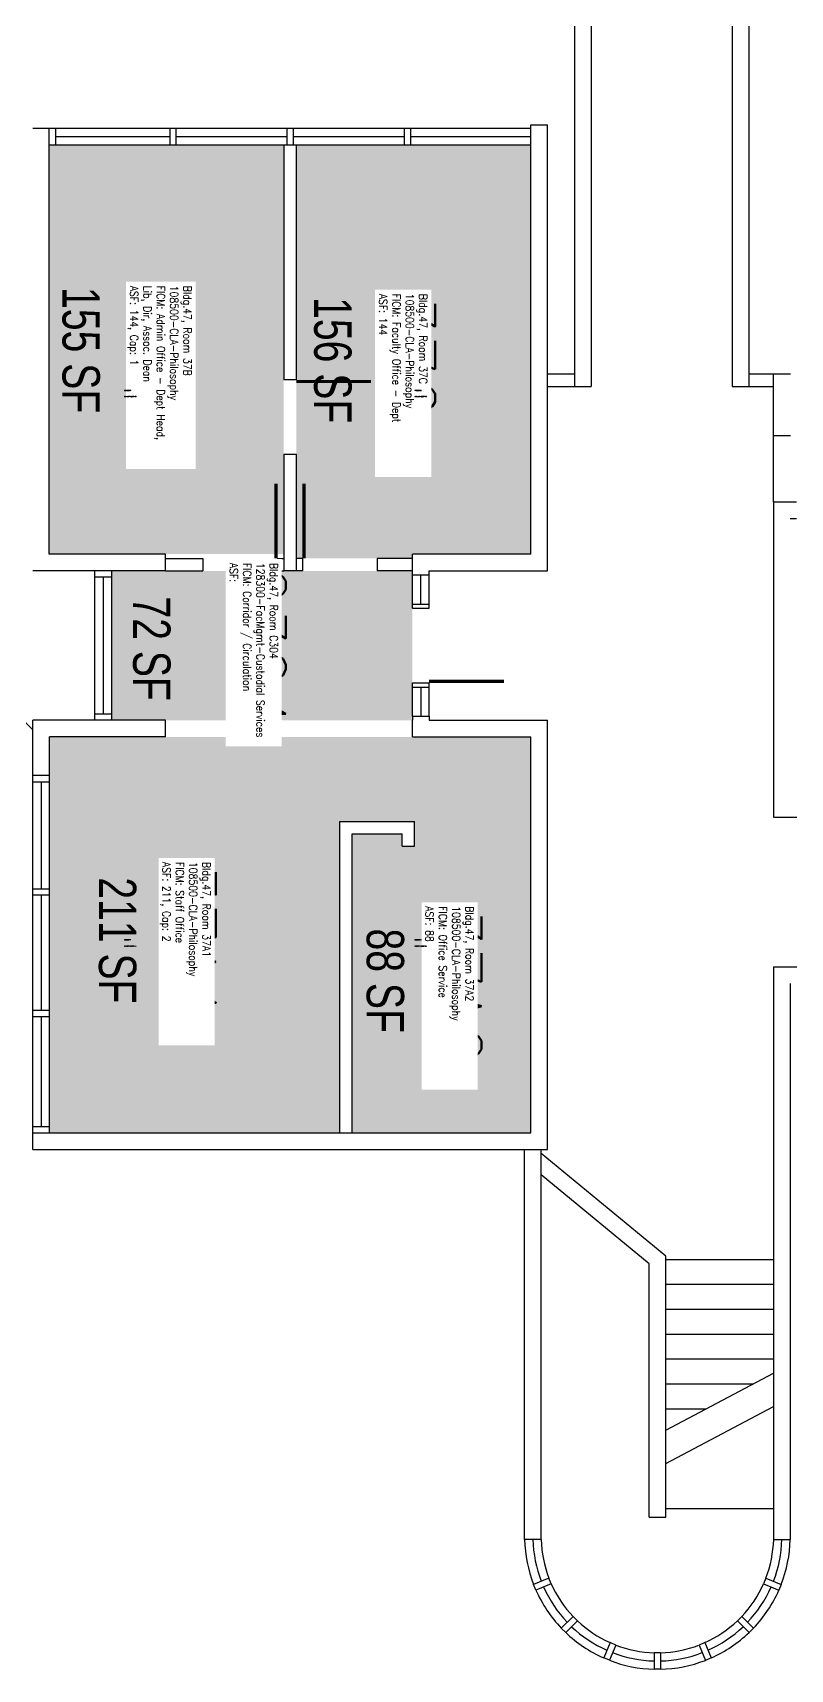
# Model space of a CAD drawing. Header units: inches. Extents: x 0 to 3310, y -908 to 1330.
# Drawn here: x 1319 to 1684, y -856 to -68 of the extents above; entities that cross this region are included whole.
import ezdxf
from ezdxf.enums import TextEntityAlignment as Align

# ---------------------------------------------------------------- set-up
doc = ezdxf.new("R2010")
doc.units = ezdxf.units.IN
doc.header["$LTSCALE"] = 0.25
doc.header["$MEASUREMENT"] = 0
for name, color, linetype in [('A-DOOR', 2, 'CONTINUOUS'), ('A-FLOR', 3, 'CONTINUOUS'), ('A-GLAZ', 1, 'CONTINUOUS'), ('A-GLAZ-SILL', 2, 'CONTINUOUS'), ('A-IDEN-CNUM', 7, 'CONTINUOUS'), ('A-IDEN-RNUM', 7, 'CONTINUOUS'), ('A-IDEN-SNUM', 4, 'CONTINUOUS'), ('A-IDEN-VNUM', 4, 'CONTINUOUS'), ('A-ROOF', 2, 'CONTINUOUS'), ('A-WALL', 5, 'CONTINUOUS'), ('AREA-TEXT', 3, 'CONTINUOUS'), ('Rooms-Category-Color', 7, 'CONTINUOUS'), ('Rooms-College-Color', 7, 'CONTINUOUS'), ('Rooms-Department-Color', 7, 'CONTINUOUS'), ('Rooms-Division-Color', 7, 'CONTINUOUS'), ('Rooms-Information', 7, 'CONTINUOUS')]:
    doc.layers.add(name, color=color, linetype=linetype)
doc.styles.add('AREA', font='arial.ttf', dxfattribs={"width": 0.75, "height": 18})
doc.styles.add('ROOMSNUMBER', font='txt.shx', dxfattribs={"height": 0.03})
doc.styles.add('ROOMVNUMBER', font='simplex.shx', dxfattribs={"width": 0.85})

msp = doc.modelspace()

# ---------------------------------------------------------------- hatches: boundary and pattern name
at = {"layer": 'Rooms-Category-Color', "true_color": 0xfa9ba3}
for points in [[(1439.91, -121.84), (1387.95, -121.84), (1384.95, -121.84), (1329.96, -121.84), (1326.91, -121.84), (1326.91, -319.14), (1382.95, -319.14), (1439.91, -319.14), (1439.91, -271.14)], [(1558.92, -121.84), (1500.94, -121.84), (1497.94, -121.84), (1445.91, -121.84), (1445.91, -271.14), (1445.91, -321.18), (1501.92, -321.18), (1501.92, -319.14), (1558.92, -319.14)], [(1558.92, -407.22), (1501.92, -407.22), (1326.92, -407.22), (1326.92, -425.84), (1326.92, -428.84), (1326.92, -480.38), (1326.92, -483.38), (1326.92, -538.88), (1326.92, -541.88), (1326.92, -594.92), (1326.92, -597.92), (1466.92, -597.92), (1466.92, -447.92), (1502.92, -447.92), (1558.92, -447.92)], [(1558.92, -447.92), (1502.92, -447.92), (1502.92, -459.92), (1496.92, -459.92), (1496.92, -453.92), (1472.92, -453.92), (1472.92, -597.92), (1558.92, -597.92)]]:
    msp.add_hatch(color=241, dxfattribs=at).paths.add_polyline_path(points)
at = {"layer": 'Rooms-Category-Color', "true_color": 0xadadad}
msp.add_hatch(color=253, dxfattribs=at).paths.add_polyline_path([(1501.92, -345.18), (1501.92, -343.17), (1501.92, -329.18), (1501.92, -327.18), (1445.91, -327.18), (1439.91, -327.18), (1382.95, -327.18), (1356.96, -327.18), (1356.96, -330.18), (1356.96, -396.18), (1356.96, -399.18), (1501.92, -399.18), (1501.92, -397.17), (1501.92, -383.18)])
at = {"layer": 'Rooms-College-Color', "true_color": 0xb2d6e9}
for points in [[(1439.91, -121.84), (1387.95, -121.84), (1384.95, -121.84), (1329.96, -121.84), (1326.91, -121.84), (1326.91, -319.14), (1382.95, -319.14), (1439.91, -319.14), (1439.91, -271.14)], [(1558.92, -121.84), (1500.94, -121.84), (1497.94, -121.84), (1445.91, -121.84), (1445.91, -271.14), (1445.91, -321.18), (1501.92, -321.18), (1501.92, -319.14), (1558.92, -319.14)], [(1558.92, -407.22), (1501.92, -407.22), (1326.92, -407.22), (1326.92, -425.84), (1326.92, -428.84), (1326.92, -480.38), (1326.92, -483.38), (1326.92, -538.88), (1326.92, -541.88), (1326.92, -594.92), (1326.92, -597.92), (1466.92, -597.92), (1466.92, -447.92), (1502.92, -447.92), (1558.92, -447.92)], [(1558.92, -447.92), (1502.92, -447.92), (1502.92, -459.92), (1496.92, -459.92), (1496.92, -453.92), (1472.92, -453.92), (1472.92, -597.92), (1558.92, -597.92)]]:
    msp.add_hatch(color=254, dxfattribs=at).paths.add_polyline_path(points)
at = {"layer": 'Rooms-College-Color', "true_color": 0xadadad}
msp.add_hatch(color=253, dxfattribs=at).paths.add_polyline_path([(1501.92, -345.18), (1501.92, -343.17), (1501.92, -329.18), (1501.92, -327.18), (1445.91, -327.18), (1439.91, -327.18), (1382.95, -327.18), (1356.96, -327.18), (1356.96, -330.18), (1356.96, -396.18), (1356.96, -399.18), (1501.92, -399.18), (1501.92, -397.17), (1501.92, -383.18)])
at = {"layer": 'Rooms-Department-Color', "true_color": 0xb2d6e9}
for points in [[(1439.91, -121.84), (1387.95, -121.84), (1384.95, -121.84), (1329.96, -121.84), (1326.91, -121.84), (1326.91, -319.14), (1382.95, -319.14), (1439.91, -319.14), (1439.91, -271.14)], [(1558.92, -121.84), (1500.94, -121.84), (1497.94, -121.84), (1445.91, -121.84), (1445.91, -271.14), (1445.91, -321.18), (1501.92, -321.18), (1501.92, -319.14), (1558.92, -319.14)], [(1558.92, -407.22), (1501.92, -407.22), (1326.92, -407.22), (1326.92, -425.84), (1326.92, -428.84), (1326.92, -480.38), (1326.92, -483.38), (1326.92, -538.88), (1326.92, -541.88), (1326.92, -594.92), (1326.92, -597.92), (1466.92, -597.92), (1466.92, -447.92), (1502.92, -447.92), (1558.92, -447.92)], [(1558.92, -447.92), (1502.92, -447.92), (1502.92, -459.92), (1496.92, -459.92), (1496.92, -453.92), (1472.92, -453.92), (1472.92, -597.92), (1558.92, -597.92)]]:
    msp.add_hatch(color=254, dxfattribs=at).paths.add_polyline_path(points)
at = {"layer": 'Rooms-Department-Color', "true_color": 0xacacac}
msp.add_hatch(color=253, dxfattribs=at).paths.add_polyline_path([(1501.92, -345.18), (1501.92, -343.17), (1501.92, -329.18), (1501.92, -327.18), (1445.91, -327.18), (1439.91, -327.18), (1382.95, -327.18), (1356.96, -327.18), (1356.96, -330.18), (1356.96, -396.18), (1356.96, -399.18), (1501.92, -399.18), (1501.92, -397.17), (1501.92, -383.18)])
at = {"layer": 'Rooms-Division-Color', "true_color": 0xb2d6e9}
for points in [[(1439.91, -121.84), (1387.95, -121.84), (1384.95, -121.84), (1329.96, -121.84), (1326.91, -121.84), (1326.91, -319.14), (1382.95, -319.14), (1439.91, -319.14), (1439.91, -271.14)], [(1558.92, -121.84), (1500.94, -121.84), (1497.94, -121.84), (1445.91, -121.84), (1445.91, -271.14), (1445.91, -321.18), (1501.92, -321.18), (1501.92, -319.14), (1558.92, -319.14)], [(1558.92, -407.22), (1501.92, -407.22), (1326.92, -407.22), (1326.92, -425.84), (1326.92, -428.84), (1326.92, -480.38), (1326.92, -483.38), (1326.92, -538.88), (1326.92, -541.88), (1326.92, -594.92), (1326.92, -597.92), (1466.92, -597.92), (1466.92, -447.92), (1502.92, -447.92), (1558.92, -447.92)], [(1558.92, -447.92), (1502.92, -447.92), (1502.92, -459.92), (1496.92, -459.92), (1496.92, -453.92), (1472.92, -453.92), (1472.92, -597.92), (1558.92, -597.92)]]:
    msp.add_hatch(color=254, dxfattribs=at).paths.add_polyline_path(points)
at = {"layer": 'Rooms-Division-Color', "true_color": 0xadadad}
msp.add_hatch(color=253, dxfattribs=at).paths.add_polyline_path([(1501.92, -345.18), (1501.92, -343.17), (1501.92, -329.18), (1501.92, -327.18), (1445.91, -327.18), (1439.91, -327.18), (1382.95, -327.18), (1356.96, -327.18), (1356.96, -330.18), (1356.96, -396.18), (1356.96, -399.18), (1501.92, -399.18), (1501.92, -397.17), (1501.92, -383.18)])

# ---------------------------------------------------------------- linework, layer by layer
at = {"layer": 'A-DOOR', "elevation": 0}
for points in [[(1445.95, -235.89, 1.5, 1.5, 0), (1481.95, -235.89, 0, 0, 0), (1481.95, -235.14, 0, 0, -0.414214), (1445.95, -271.14, 0, 0, -0.414214)], [(1436.16, -321.18, 1.5, 1.5, 0), (1436.16, -285.18, 0, 0, 0), (1436.91, -285.18, 0, 0, 0.414214), (1400.91, -321.18, 0, 0, 0.414214)], [(1449.66, -321.18, 1.5, 1.5, 0), (1449.66, -285.18, 0, 0, 0), (1448.91, -285.18, 0, 0, -0.414214), (1484.91, -321.18, 0, 0, -0.414214)], [(1509.96, -380.43, 1.5, 1.5, 0), (1545.96, -380.43, 0, 0, 0), (1545.96, -381.18, 0, 0, 0.414214), (1509.96, -345.18, 0, 0, 0.414214)]]:
    msp.add_lwpolyline(points, format="xyseb", dxfattribs=at)
at = {"layer": 'A-FLOR'}
for p, q in [((1623.97, -658.96, 0), (1675.98, -658.96, 0)), ((1623.97, -670.96, 0), (1675.98, -670.96, 0)), ((1623.97, -682.96, 0), (1675.98, -682.96, 0)), ((1623.97, -694.96, 0), (1675.98, -694.96, 0)), ((1623.97, -706.96, 0), (1675.98, -706.96, 0)), ((1623.97, -741.22), (1675.98, -713.82)), ((1623.97, -718.96, 0), (1666.23, -718.96, 0)), ((1623.97, -757.3), (1675.98, -729.89)), ((1623.97, -730.96, 0), (1643.46, -730.96, 0)), ((1623.97, -778.96, 0), (1675.98, -778.96, 0))]:
    msp.add_line(p, q, dxfattribs=at)
at = {"layer": 'A-GLAZ'}
for p, q in [((1329.96, -117.82, 0), (1384.95, -117.82, 0)), ((1387.95, -117.82, 0), (1441.45, -117.82, 0)), ((1444.45, -117.82, 0), (1497.94, -117.82, 0)), ((1500.94, -117.82, 0), (1558.92, -117.82, 0)), ((1352.94, -330.18, 0), (1352.94, -396.18, 0)), ((1505.94, -343.17, 0), (1505.94, -329.18, 0)), ((1505.94, -383.18, 0), (1505.94, -397.17, 0)), ((1322.92, -428.84, 0), (1322.92, -480.38, 0)), ((1322.92, -483.38, 0), (1322.92, -538.88, 0)), ((1322.92, -541.88, 0), (1322.92, -594.92, 0))]:
    msp.add_line(p, q, dxfattribs=at)
for start, end in [(181.43082, 201.06746), (338.93254, 358.56574), (203.93254, 223.56746), (316.43254, 336.06746), (226.43254, 246.06746), (293.93254, 313.56746), (248.93254, 268.56746), (271.43254, 291.06746)]:
    msp.add_arc((1619.95, -792.49, 0), 60, start, end, dxfattribs=at)
at = {"layer": 'A-GLAZ-SILL'}
for p, q in [((1329.96, -113.8, 0), (1384.95, -113.8, 0)), ((1387.95, -113.8, 0), (1441.45, -113.8, 0)), ((1444.45, -113.8, 0), (1497.94, -113.8, 0)), ((1500.94, -113.8, 0), (1558.92, -113.8, 0)), ((1329.96, -121.84, 0), (1384.95, -121.84, 0)), ((1387.95, -121.84, 0), (1439.95, -121.84, 0)), ((1445.95, -121.84, 0), (1497.94, -121.84, 0)), ((1500.94, -121.84, 0), (1558.92, -121.84, 0)), ((1348.92, -396.18, 0), (1348.92, -330.18, 0)), ((1356.96, -396.18, 0), (1356.96, -330.18, 0)), ((1501.92, -343.17, 0), (1501.92, -329.18, 0)), ((1509.96, -343.17, 0), (1509.96, -329.18, 0)), ((1501.92, -397.17, 0), (1501.92, -383.18, 0)), ((1509.96, -397.17, 0), (1509.96, -383.18, 0)), ((1318.92, -480.38, 0), (1318.92, -428.84, 0)), ((1326.92, -480.38, 0), (1326.92, -428.84, 0)), ((1318.92, -538.88, 0), (1318.92, -483.38, 0)), ((1326.92, -538.88, 0), (1326.92, -483.38, 0)), ((1318.92, -594.92, 0), (1318.92, -541.88, 0)), ((1326.92, -594.92, 0), (1326.92, -541.88, 0))]:
    msp.add_line(p, q, dxfattribs=at)
for centre, radius, start, end in [((1621.13, -792.26, 0), 65.19, 181.52229, 200.97589), ((1619.95, -792.49, 0), 56.03, 181.53238, 200.96585), ((1619.1, -792.25, 0), 56.91, 339.10985, 358.23976), ((1618.2, -791.98, 0), 65.82, 338.98041, 358.24848), ((1619.95, -792.49, 0), 64, 203.84308, 223.65692), ((1619.95, -792.49, 0), 56.03, 204.03415, 223.46585), ((1619.95, -792.49, 0), 56.03, 316.53415, 335.96585), ((1619.95, -792.49, 0), 64, 316.34308, 336.15692), ((1619.95, -792.49, 0), 56.03, 226.53415, 245.96578), ((1619.95, -792.49, 0), 56.03, 294.03415, 313.46578), ((1619.95, -792.49, 0), 64, 226.34308, 246.15684), ((1619.95, -792.49, 0), 64, 293.84308, 313.65692), ((1619.95, -792.49, 0), 56.03, 249.03422, 268.46585), ((1619.95, -792.49, 0), 56.03, 271.53415, 290.96585), ((1619.95, -792.49, 0), 64, 248.84308, 268.65692), ((1619.89, -791.9, 0), 64.59, 271.3888, 291.02148)]:
    msp.add_arc(centre, radius, start, end, dxfattribs=at)
at = {"layer": 'A-ROOF'}
msp.add_line((1280.91, -365.8, 0), (1318.92, -403.81, 0), dxfattribs=at)
at = {"layer": 'A-WALL'}
for p, q in [((1579.96, 121.7, 0), (1579.96, -238.3)), ((1588, 121.7, 0), (1588, -238.3)), ((1655.94, 121.7, 0), (1655.94, -238.3, 0)), ((1663.98, 121.7, 0), (1663.98, -238.3, 0)), ((1318.92, -113.8, 0), (1326.91, -113.8, 0)), ((1326.91, -319.14, 0), (1326.91, -113.8, 0)), ((1326.96, -113.8, 0), (1329.96, -113.8, 0)), ((1329.96, -113.8, 0), (1329.96, -121.84, 0)), ((1384.95, -113.8, 0), (1384.95, -121.84, 0)), ((1384.95, -113.8, 0), (1387.95, -113.8, 0)), ((1387.95, -113.8, 0), (1387.95, -121.84, 0)), ((1441.41, -113.8, 0), (1441.41, -121.84, 0)), ((1441.41, -113.8, 0), (1444.41, -113.8, 0)), ((1444.41, -113.8, 0), (1444.41, -121.84, 0)), ((1497.94, -113.8, 0), (1497.94, -121.84, 0)), ((1497.94, -113.8, 0), (1500.94, -113.8, 0)), ((1500.94, -113.8, 0), (1500.94, -121.84, 0)), ((1558.92, -319.14, 0), (1558.92, -112.3, 0)), ((1558.92, -112.3, 0), (1566.92, -112.3, 0)), ((1566.92, -327.18, 0), (1566.92, -112.3, 0)), ((1326.96, -121.84, 0), (1329.96, -121.84, 0)), ((1384.95, -121.84, 0), (1387.95, -121.84, 0)), ((1439.91, -121.84, 0), (1445.91, -121.84, 0)), ((1439.91, -121.84, 0), (1439.91, -235.14, 0)), ((1445.91, -121.84, 0), (1445.91, -235.14, 0)), ((1497.94, -121.84, 0), (1500.94, -121.84, 0)), ((1445.95, -235.14, 0), (1439.91, -235.14, 0)), ((1566.92, -232.3, 0), (1579.96, -232.3, 0)), ((1663.98, -232.3, 0), (1684.02, -232.3)), ((1675.98, -293.87), (1675.98, -232.3, 0)), ((1566.92, -238.3, 0), (1588, -238.3, 0)), ((1655.94, -238.3, 0), (1675.98, -238.3, 0)), ((1675.98, -261.92), (1684.02, -261.92)), ((1439.91, -271.14, 0), (1439.91, -327.18, 0)), ((1445.95, -271.14, 0), (1439.91, -271.14, 0)), ((1445.91, -271.14, 0), (1445.91, -327.18, 0)), ((1675.98, -293.87), (1675.98, -445.95)), ((1675.98, -293.87), (1686.98, -293.87)), ((1683.98, -301.91), (1686.98, -301.91)), ((1382.95, -319.14, 0), (1326.91, -319.14, 0)), ((1382.95, -327.18, 0), (1382.95, -319.14, 0)), ((1382.95, -321.18, 0), (1400.91, -321.18, 0)), ((1400.91, -321.18, 0), (1400.91, -327.18, 0)), ((1436.91, -321.18, 0), (1436.91, -327.18, 0)), ((1436.91, -321.18, 0), (1439.91, -321.18, 0)), ((1448.91, -321.18, 0), (1445.91, -321.18, 0)), ((1448.91, -321.18, 0), (1448.91, -327.18, 0)), ((1484.91, -321.18, 0), (1484.91, -327.18, 0)), ((1501.92, -321.18, 0), (1484.91, -321.18, 0)), ((1501.92, -329.18, 0), (1501.92, -319.14, 0)), ((1558.92, -319.14, 0), (1501.92, -319.14, 0)), ((1382.95, -327.18, 0), (1318.92, -327.18, 0)), ((1348.92, -330.18, 0), (1348.92, -327.18, 0)), ((1356.96, -330.18, 0), (1348.92, -330.18, 0)), ((1356.96, -330.18, 0), (1356.96, -327.18, 0)), ((1382.95, -327.18, 0), (1400.91, -327.18, 0)), ((1436.91, -327.18, 0), (1439.91, -327.18, 0)), ((1445.91, -327.18, 0), (1439.91, -327.18, 0)), ((1448.91, -327.18, 0), (1445.91, -327.18, 0)), ((1501.92, -327.18, 0), (1484.91, -327.18, 0)), ((1501.92, -329.18, 0), (1509.96, -329.18, 0)), ((1509.96, -327.18, 0), (1566.92, -327.18, 0)), ((1509.96, -329.18, 0), (1509.96, -327.18, 0)), ((1501.92, -343.17, 0), (1509.96, -343.17, 0)), ((1501.92, -345.18, 0), (1501.92, -343.17, 0)), ((1501.92, -345.18, 0), (1509.96, -345.18, 0)), ((1509.96, -345.18, 0), (1509.96, -343.17, 0)), ((1501.92, -381.18, 0), (1509.96, -381.18, 0)), ((1501.92, -383.18, 0), (1501.92, -381.18, 0)), ((1501.92, -383.18, 0), (1509.96, -383.18, 0)), ((1509.96, -383.18, 0), (1509.96, -381.18, 0)), ((1318.92, -425.84, 0), (1318.92, -399.18, 0)), ((1382.91, -399.18, 0), (1318.92, -399.18, 0)), ((1348.92, -399.18, 0), (1348.92, -396.18, 0)), ((1356.96, -396.18, 0), (1348.92, -396.18, 0)), ((1356.96, -399.18, 0), (1356.96, -396.18, 0)), ((1382.91, -407.22, 0), (1382.91, -399.18, 0)), ((1501.92, -397.17, 0), (1501.92, -399.18, 0)), ((1501.92, -397.17, 0), (1509.96, -397.17, 0)), ((1501.92, -407.22, 0), (1501.92, -399.18, 0)), ((1509.96, -397.17, 0), (1509.96, -399.18, 0)), ((1509.96, -399.18, 0), (1566.92, -399.18, 0)), ((1566.92, -605.96, 0), (1566.92, -399.18, 0)), ((1326.92, -425.84, 0), (1326.92, -407.22, 0)), ((1382.91, -407.22, 0), (1326.92, -407.22, 0)), ((1501.92, -407.22, 0), (1558.92, -407.22, 0)), ((1558.92, -597.92, 0), (1558.92, -407.22, 0)), ((1318.92, -428.84, 0), (1318.92, -425.84, 0)), ((1326.92, -425.84, 0), (1318.92, -425.84, 0)), ((1326.92, -428.84, 0), (1326.92, -425.84, 0)), ((1318.92, -428.84, 0), (1326.92, -428.84, 0)), ((1466.92, -597.92, 0), (1466.92, -447.92, 0)), ((1466.92, -447.92, 0), (1502.92, -447.92, 0)), ((1502.92, -459.92, 0), (1502.92, -447.92, 0)), ((1675.98, -445.95, 0), (1730.45, -445.95, 0)), ((1472.92, -453.92, 0), (1496.92, -453.92, 0)), ((1472.92, -597.92, 0), (1472.92, -453.92, 0)), ((1496.92, -459.92, 0), (1496.92, -453.92, 0)), ((1496.92, -459.92, 0), (1502.92, -459.92, 0)), ((1318.92, -483.38, 0), (1318.92, -480.38, 0)), ((1318.92, -480.38, 0), (1326.92, -480.38, 0)), ((1326.92, -483.38, 0), (1326.92, -480.38, 0)), ((1318.92, -483.38, 0), (1326.92, -483.38, 0)), ((1675.98, -517.95), (1675.98, -793.99)), ((1675.98, -517.95, 0), (1730.45, -517.95, 0)), ((1683.98, -525.99), (1683.98, -793.99)), ((1318.92, -541.88, 0), (1318.92, -538.88, 0)), ((1318.92, -538.88, 0), (1326.92, -538.88, 0)), ((1318.92, -541.88, 0), (1326.92, -541.88, 0)), ((1326.92, -541.88, 0), (1326.92, -539.03, 0)), ((1318.92, -594.92, 0), (1326.92, -594.92, 0)), ((1318.92, -597.92, 0), (1318.92, -594.92, 0)), ((1318.92, -597.92, 0), (1558.92, -597.92, 0)), ((1318.92, -605.96, 0), (1318.92, -597.92, 0)), ((1326.92, -597.92, 0), (1326.92, -594.92, 0)), ((1318.92, -605.96, 0), (1566.92, -605.96, 0)), ((1326.92, -605.96, 0), (1326.92, -605.8, 0)), ((1555.96, -793.99, 0), (1555.96, -605.96, 0)), ((1563.95, -793.99, 0), (1563.95, -605.96, 0)), ((1623.97, -657.36), (1563.97, -607.95)), ((1615.98, -661.13), (1563.97, -618.3)), ((1615.98, -783.25), (1615.98, -661.13)), ((1623.97, -783.25), (1623.97, -657.36)), ((1615.98, -783.25), (1623.97, -783.25)), ((1563.95, -793.99, 0), (1555.96, -793.99, 0)), ((1563.94, -793.99, 0), (1555.96, -793.99, 0)), ((1675.98, -793.99, 0), (1683.98, -793.99, 0)), ((1567.63, -812.54, 0), (1560.25, -815.6, 0)), ((1561.42, -818.36, 0), (1560.25, -815.6, 0)), ((1568.78, -815.31, 0), (1561.42, -818.36, 0)), ((1568.78, -815.31, 0), (1567.63, -812.54, 0)), ((1672.27, -812.54, 0), (1671.12, -815.31, 0)), ((1671.12, -815.31, 0), (1678.5, -818.37, 0)), ((1672.27, -812.54, 0), (1679.63, -815.59, 0)), ((1679.63, -815.59, 0), (1678.5, -818.37, 0)), ((1579.29, -831.03, 0), (1573.64, -836.68, 0)), ((1581.41, -833.16, 0), (1575.76, -838.8, 0)), ((1581.41, -833.16, 0), (1579.29, -831.03, 0)), ((1660.62, -831.03, 0), (1658.49, -833.16, 0)), ((1658.49, -833.16, 0), (1664.14, -838.8, 0)), ((1660.62, -831.03, 0), (1666.25, -836.67, 0)), ((1575.77, -838.79, 0), (1573.64, -836.68, 0)), ((1597.13, -843.66, 0), (1594.08, -851.04, 0)), ((1599.9, -844.81, 0), (1597.13, -843.66, 0)), ((1642.77, -843.66, 0), (1640, -844.81, 0)), ((1642.77, -843.66, 0), (1645.82, -851.03, 0)), ((1666.25, -836.67, 0), (1664.14, -838.8, 0)), ((1596.85, -852.17, 0), (1594.08, -851.04, 0)), ((1599.91, -844.81, 0), (1596.85, -852.17, 0)), ((1621.45, -848.5, 0), (1618.45, -848.5, 0)), ((1618.45, -848.5, 0), (1618.45, -856.49, 0)), ((1621.45, -848.5, 0), (1621.45, -856.47, 0)), ((1640, -844.81, 0), (1643.06, -852.19, 0)), ((1645.82, -851.03, 0), (1643.06, -852.19, 0)), ((1621.45, -856.47, 0), (1618.45, -856.49, 0))]:
    msp.add_line(p, q, dxfattribs=at)

# ---------------------------------------------------------------- texts
at = {"layer": 'A-IDEN-CNUM', "style": 'ROOMSNUMBER'}
for s, p in [('CAD #047-0_0037-0B', (1363.07, -243.4)), ('CAD #047-0_0037-0C', (1503.08, -243.4)), ('CAD #047-0_C304-00', (1430.66, -370.09)), ('CAD #047-0_0037-1A', (1363.07, -508.17)), ('CAD #047-0_0037-2A', (1503.08, -508.17))]:
    msp.add_text(s, height=0.36, dxfattribs=at).set_placement(p)
at = {"layer": 'A-IDEN-RNUM', "style": 'ROOMSNUMBER'}
for s, p in [('0037-B0', (1363.07, -240.4)), ('0037-C0', (1503.08, -240.4)), ('C304-00', (1430.66, -367.09)), ('0037-A1', (1363.07, -505.17)), ('0037-A2', (1503.08, -505.17))]:
    msp.add_text(s, height=0.36, dxfattribs=at).set_placement(p)
at = {"layer": 'A-IDEN-SNUM', "style": 'ROOMSNUMBER'}
for s, p in [('04700037B0', (1363.07, -240.4)), ('04700037C0', (1503.08, -240.4)), ('0470C30400', (1430.66, -367.09)), ('04700037A1', (1363.07, -505.17)), ('04700037A2', (1503.08, -505.17))]:
    msp.add_text(s, height=0.36, dxfattribs=at).set_placement(p)
at = {"layer": 'A-IDEN-VNUM', "style": 'ROOMVNUMBER', "width": 0.85}
for s, p in [('37B', (1364.57, -189.79)), ('37C', (1485.86, -193.67)), ('C304', (1413.86, -323.34)), ('37A1', (1380.17, -467.46)), ('37A2', (1508.25, -488.8))]:
    msp.add_text(s, height=27, rotation=270, dxfattribs=at).set_placement(p)
at = {"layer": 'AREA-TEXT', "style": 'AREA', "width": 0.75}
for s, p in [('155 SF', (1342.25, -220.83)), ('156 SF', (1463.54, -225.67)), ('72 SF', (1376.29, -364.67)), ('211 SF', (1359.8, -505.28)), ('88 SF', (1488.85, -524.68))]:
    msp.add_text(s, height=18, rotation=270, dxfattribs=at).set_placement(p, align=Align.MIDDLE_CENTER)

# ---------------------------------------------------------------- next in the draw order: texts
at = {"layer": 'Rooms-Information', "width": 86.4, "attachment_point": 7, "rotation": 270, "style": 'ROOMVNUMBER', "bg_fill": 3, "box_fill_scale": 1.5, "bg_fill_color": 256, "bg_fill_true_color": 13158600, "bg_fill_transparency": 0}
for s, insert, char_height in [('Bldg.47, Room 37B^M^J108500-CLA-Philosophy^M^JFICM: Admin Office - Dept Head, Lib, Dir, Assoc. Dean^M^JASF: 144, Cap: 1', (1364.57, -189.79), 3.85714), ('Bldg.47, Room 37C^M^J108500-CLA-Philosophy^M^JFICM: Faculty Office - Dept^M^JASF: 144', (1485.86, -193.67), 3.8571), ('Bldg.47, Room C304^M^J128300-FacMgmt-Custodial Services^M^JFICM: Corridor / Circulation^M^JASF: ', (1413.86, -323.34), 3.8571), ('Bldg.47, Room 37A1^M^J108500-CLA-Philosophy^M^JFICM: Staff Office^M^JASF: 211, Cap: 2', (1380.17, -467.46), 3.8571), ('Bldg.47, Room 37A2^M^J108500-CLA-Philosophy^M^JFICM: Office Service^M^JASF: 88', (1508.25, -488.8), 3.8571)]:
    msp.add_mtext(s, dxfattribs=dict(at, insert=insert, char_height=char_height))

doc.saveas('drawing.dxf')
